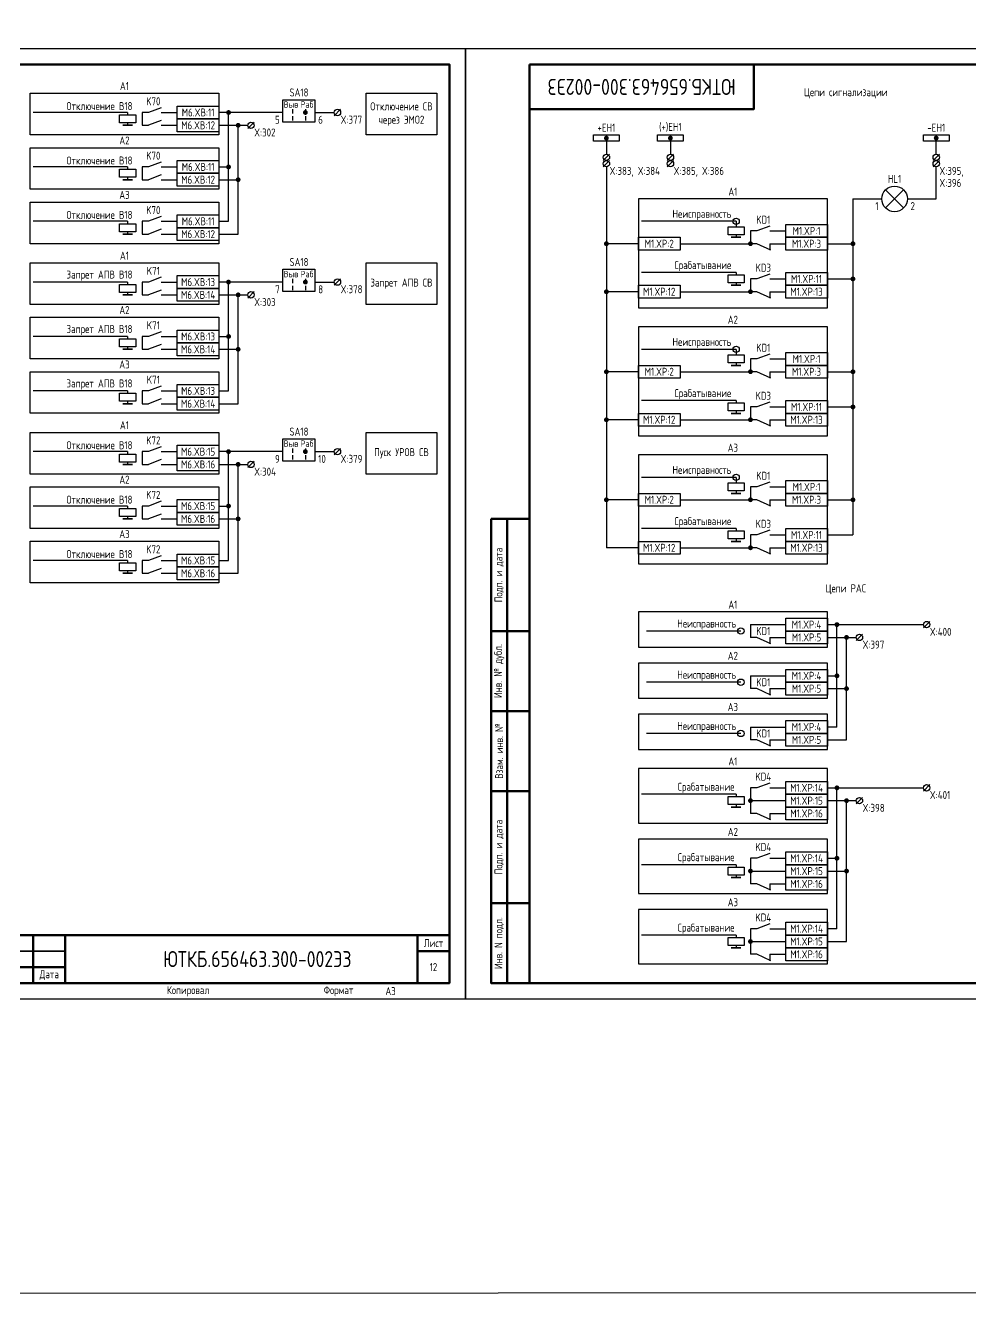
# Model space of a CAD drawing. Header units: millimetres. Extents: x -1315 to 7958, y -96 to 618.
# Drawn here: x 4902.6 to 5197.7, y -96 to 304.1 of the extents above; entities that cross this region are included whole.
import ezdxf

# ---------------------------------------------------------------- set-up
doc = ezdxf.new("R2010")
doc.units = ezdxf.units.MM
doc.styles.add('Gost_type_A', font='GOST_A.TTF')

# ---------------------------------------------------------------- blocks, each defined once
blk = doc.blocks.new('Штамп угловой верхний')
at = {"lineweight": 50}
blk.add_lwpolyline([(0, 0), (70, 0), (70, -14), (0, -14)], close=True, dxfattribs=at)
blk = doc.blocks.new('Формат_А3')
blk.add_lwpolyline([(-420, 297), (0, 297), (0, 0), (-420, 0)], close=True)
at = {"lineweight": 50}
blk.add_lwpolyline([(-400, 292), (-5, 292), (-5, 5), (-400, 5)], close=True, dxfattribs=at)
blk = doc.blocks.new('POINT')
at = {"const_width": 0.75}
blk.add_lwpolyline([(-0.375, 0, 1), (0.375, 0, 1)], format="xyb", close=True, dxfattribs=at)
blk = doc.blocks.new('Шинка')
blk.add_lwpolyline([(-4, 1), (4, 1), (4, -1), (-4, -1)], close=True)
blk.add_blockref('POINT', (0, 0))
blk = doc.blocks.new('Штамп левый нижний')
at = {"lineweight": 50}
for points in [[(-12, 145), (-7, 145), (-7, 110), (-12, 110)], [(-7, 145), (0, 145), (0, 110), (-7, 110)], [(-12, 110), (-7, 110), (-7, 85), (-12, 85)], [(-7, 110), (0, 110), (0, 85), (-7, 85)], [(-12, 85), (-7, 85), (-7, 60), (-12, 60)], [(-7, 85), (0, 85), (0, 60), (-7, 60)], [(-12, 60), (-7, 60), (-7, 25), (-12, 25)], [(-7, 60), (0, 60), (0, 25), (-7, 25)], [(-12, 25), (-7, 25), (-7, 0), (-12, 0)], [(-7, 25), (0, 25), (0, 0), (-7, 0)]]:
    blk.add_lwpolyline(points, close=True, dxfattribs=at)
at = {"char_height": 2.5, "attachment_point": 5, "rotation": 90, "style": 'Gost_type_A'}
for s, insert, width in [('Подп. и дата', (-9.5, 127.5), 35), ('Инв. № дубл.', (-9.5, 97.5), 25), ('Взам. инв. №', (-9.5, 72.5), 25), ('Подп. и дата', (-9.5, 42.5), 35), ('Инв. N подл.', (-9.5, 12.5), 25)]:
    blk.add_mtext(s, dxfattribs=dict(at, insert=insert, width=width))
blk = doc.blocks.new('Штамп малый нижний')
at = {"lineweight": 50}
for points in [[(-185, 15), (-178, 15), (-178, 5), (-185, 5)], [(-178, 15), (-168, 15), (-168, 5), (-178, 5)], [(-168, 15), (-145, 15), (-145, 5), (-168, 5)], [(-145, 15), (-130, 15), (-130, 5), (-145, 5)], [(-130, 15), (-120, 15), (-120, 5), (-130, 5)], [(-120, 15), (-10, 15), (-10, 0), (-120, 0)], [(-10, 15), (0, 15), (0, 10), (-10, 10)], [(-10, 10), (0, 10), (0, 0), (-10, 0)], [(-185, 5), (-178, 5), (-178, 0), (-185, 0)], [(-178, 5), (-168, 5), (-168, 0), (-178, 0)], [(-168, 5), (-145, 5), (-145, 0), (-168, 0)], [(-145, 5), (-130, 5), (-130, 0), (-145, 0)], [(-130, 5), (-120, 5), (-120, 0), (-130, 0)]]:
    blk.add_lwpolyline(points, close=True, dxfattribs=at)
for points in [[(-185, 15), (-178, 15), (-178, 10), (-185, 10)], [(-178, 15), (-168, 15), (-168, 10), (-178, 10)], [(-168, 15), (-145, 15), (-145, 10), (-168, 10)], [(-145, 15), (-130, 15), (-130, 10), (-145, 10)], [(-130, 15), (-120, 15), (-120, 10), (-130, 10)], [(-185, 10), (-178, 10), (-178, 5), (-185, 5)], [(-178, 10), (-168, 10), (-168, 5), (-178, 5)], [(-168, 10), (-145, 10), (-145, 5), (-168, 5)], [(-145, 10), (-130, 10), (-130, 5), (-145, 5)], [(-130, 10), (-120, 10), (-120, 5), (-130, 5)]]:
    blk.add_lwpolyline(points, close=True)
at = {"char_height": 2.5, "style": 'Gost_type_A'}
for s, insert, width, attachment_point in [('Лист', (-5, 12.5), 10, 5), ('№ докум.', (-156.5, 2.5), 23, 5), ('Дата', (-125, 2.5), 10, 5), ('Изм.', (-181.5, 2.5), 7, 5), ('Лист', (-173, 2.5), 10, 5), ('Подп.', (-137.5, 2.5), 15, 5), ('Копировал', (-75, -2.53), 13.1202, 6), ('Формат', (-30, -2.53), 13.1202, 6)]:
    blk.add_mtext(s, dxfattribs=dict(at, insert=insert, width=width, attachment_point=attachment_point))
blk = doc.blocks.new('Переключатель_положение')
for p, q in [((2, 1), (2, -0.34)), ((2, -1.14), (2, -2.49))]:
    blk.add_line(p, q)

msp = doc.modelspace()

# ---------------------------------------------------------------- linework, layer by layer
for p, q in [((4934.5, 277), (4905, 277)), ((4934.5, 277), (4934.5, 276.25)), ((4983, 277), (4963, 277)), ((4966, 243), (4966, 277)), ((5001.01, 278), (4999.01, 276)), ((4934.5, 273.75), (4934.5, 273)), ((4963, 273), (4972, 273)), ((4969, 239), (4969, 273)), ((4974.01, 274), (4972.01, 272)), ((5084, 269), (5084, 264)), ((5187, 264), (5187, 269)), ((5104, 268), (5104, 264)), ((5085, 264), (5083, 262)), ((5085, 262), (5083, 260)), ((5105, 264), (5103, 262)), ((5105, 262), (5103, 260)), ((5188, 264), (5186, 262)), ((5188, 262), (5186, 260)), ((5187, 262), (5187, 262.01)), ((5187, 262), (5187, 262.01)), ((4934.5, 260), (4905, 260)), ((4934.5, 260), (4934.5, 259.25)), ((4934.5, 256.75), (4934.5, 256)), ((4963, 260), (4966, 260)), ((5084, 260), (5084, 141)), ((5187, 250), (5187, 260)), ((4963, 256), (4969, 256)), ((5171.17, 252.83), (5176.83, 247.17)), ((5176.83, 252.83), (5171.17, 247.17)), ((5161, 250), (5170, 250)), ((5161, 250), (5161, 145)), ((5178, 250), (5187, 250)), ((4934.5, 243), (4905, 243)), ((4934.5, 243), (4934.5, 242.25)), ((4963, 243), (4966, 243)), ((5124.5, 243), (5095, 243)), ((5124.5, 243), (5124.5, 241.25)), ((4934.5, 239.75), (4934.5, 239)), ((4963, 239), (4969, 239)), ((5124.5, 238.75), (5124.5, 238)), ((5094, 236), (5084, 236)), ((5135, 236), (5135, 234)), ((5153, 236), (5161, 236)), ((5001.01, 225.02), (4999.01, 223.02)), ((5124.5, 227), (5095, 227)), ((5124.5, 227), (5124.5, 226.25)), ((5153, 225), (5161, 225)), ((4934.5, 224.02), (4905, 224.02)), ((4934.5, 224.02), (4934.5, 223.27)), ((4934.5, 220.77), (4934.5, 220.02)), ((4983, 224.02), (4963, 224.02)), ((4966, 190.02), (4966, 224.02)), ((4974.01, 221.02), (4972.01, 219.02)), ((5094, 221), (5084, 221)), ((5124.5, 223.75), (5124.5, 223)), ((5135, 221), (5135, 219)), ((4963, 220.02), (4972, 220.02)), ((4969, 186.02), (4969, 220.02)), ((4934.5, 207.02), (4905, 207.02)), ((4934.5, 207.02), (4934.5, 206.27)), ((4963, 207.02), (4966, 207.02)), ((4934.5, 203.77), (4934.5, 203.02)), ((4963, 203.02), (4969, 203.02)), ((5124.5, 203), (5095, 203)), ((5124.5, 203), (5124.5, 201.25)), ((5124.5, 198.75), (5124.5, 198)), ((5094, 196), (5084, 196)), ((5135, 196), (5135, 194)), ((5153, 196), (5161, 196)), ((4934.5, 190.02), (4905, 190.02)), ((4934.5, 190.02), (4934.5, 189.27)), ((4963, 190.02), (4966, 190.02)), ((4934.5, 186.77), (4934.5, 186.02)), ((4963, 186.02), (4969, 186.02)), ((5124.5, 187), (5095, 187)), ((5124.5, 187), (5124.5, 186.25)), ((5153, 185), (5161, 185)), ((5094, 181), (5084, 181)), ((5124.5, 183.75), (5124.5, 183)), ((5135, 181), (5135, 179)), ((4934.5, 171.04), (4905, 171.04)), ((4934.5, 171.04), (4934.5, 170.29)), ((4983, 171.04), (4963, 171.04)), ((4966, 137.04), (4966, 171.04)), ((5001.01, 172.04), (4999.01, 170.04)), ((4934.5, 167.79), (4934.5, 167.04)), ((4963, 167.04), (4972, 167.04)), ((4969, 133.04), (4969, 167.04)), ((4974.01, 168.04), (4972.01, 166.04)), ((5124.5, 163), (5095, 163)), ((5124.5, 163), (5124.5, 161.25)), ((5124.5, 158.75), (5124.5, 158)), ((4934.5, 154.04), (4905, 154.04)), ((4934.5, 154.04), (4934.5, 153.29)), ((4963, 154.04), (4966, 154.04)), ((5094, 156), (5084, 156)), ((5135, 156), (5135, 154)), ((5153, 156), (5161, 156)), ((4934.5, 150.79), (4934.5, 150.04)), ((4963, 150.04), (4969, 150.04)), ((5124.5, 147), (5095, 147)), ((5124.5, 147), (5124.5, 146.25)), ((5153, 145), (5161, 145)), ((5094, 141), (5084, 141)), ((5124.5, 143.75), (5124.5, 143)), ((5135, 141), (5135, 139)), ((4934.5, 137.04), (4905, 137.04)), ((4934.5, 137.04), (4934.5, 136.29)), ((4963, 137.04), (4966, 137.04)), ((4934.5, 133.79), (4934.5, 133.04)), ((4963, 133.04), (4969, 133.04)), ((5129, 117), (5129, 113)), ((5153, 117), (5183, 117)), ((5156, 85), (5156, 117)), ((5185.01, 118), (5183.01, 116)), ((5126, 115), (5096.5, 115)), ((5135, 113), (5135, 111)), ((5153, 113), (5162, 113)), ((5159, 81), (5159, 113)), ((5164.01, 114), (5162.01, 112)), ((5129, 101), (5129, 97)), ((5153, 101), (5156, 101)), ((5126, 99), (5096.5, 99)), ((5135, 97), (5135, 95)), ((5153, 97), (5159, 97)), ((5129, 85), (5129, 81)), ((5156, 85), (5153, 85)), ((5126, 83), (5096.5, 83)), ((5135, 81), (5135, 79)), ((5153, 81), (5159, 81)), ((5153, 66), (5183, 66)), ((5156, 22), (5156, 66)), ((5185.01, 67), (5183.01, 65)), ((5124.5, 64), (5095, 64)), ((5124.5, 64), (5124.5, 63.25)), ((5124.5, 60.75), (5124.5, 60)), ((5153, 62), (5162, 62)), ((5159, 18), (5159, 62)), ((5164.01, 63), (5162.01, 61)), ((5135, 58), (5135, 56)), ((5124.5, 42), (5095, 42)), ((5124.5, 42), (5124.5, 41.25)), ((5153, 44), (5156, 44)), ((5124.5, 38.75), (5124.5, 38)), ((5153, 40), (5159, 40)), ((5135, 36), (5135, 34)), ((5156, 22), (5153, 22)), ((5124.5, 20), (5095, 20)), ((5124.5, 20), (5124.5, 19.25)), ((5124.5, 16.75), (5124.5, 16)), ((5153, 18), (5159, 18)), ((5135, 14), (5135, 12))]:
    msp.add_line(p, q)
at = {"ltscale": 1.08}
for p, q in [((4941, 277), (4939, 277)), ((4939, 277), (4939, 273)), ((4945, 277), (4950, 277)), ((4939, 273), (4941, 273)), ((4945, 273), (4950, 273)), ((4941, 260), (4939, 260)), ((4939, 260), (4939, 256)), ((4945, 260), (4950, 260)), ((4939, 256), (4941, 256)), ((4945, 256), (4950, 256)), ((4941, 243), (4939, 243)), ((4939, 243), (4939, 239)), ((4945, 243), (4950, 243)), ((4939, 239), (4941, 239)), ((4945, 239), (4950, 239)), ((5131, 240), (5129, 240)), ((5129, 240), (5129, 236)), ((5135, 240), (5140, 240)), ((5107, 236), (5129, 236)), ((5131, 236), (5129, 236)), ((5135, 236), (5140, 236)), ((5131, 225), (5129, 225)), ((5129, 225), (5129, 221)), ((5135, 225), (5140, 225)), ((4941, 224.02), (4939, 224.02)), ((4939, 224.02), (4939, 220.02)), ((4945, 224.02), (4950, 224.02)), ((5107, 221), (5129, 221)), ((5131, 221), (5129, 221)), ((5135, 221), (5140, 221)), ((4939, 220.02), (4941, 220.02)), ((4945, 220.02), (4950, 220.02)), ((4941, 207.02), (4939, 207.02)), ((4939, 207.02), (4939, 203.02)), ((4945, 207.02), (4950, 207.02)), ((4939, 203.02), (4941, 203.02)), ((4945, 203.02), (4950, 203.02)), ((5131, 200), (5129, 200)), ((5129, 200), (5129, 196)), ((5135, 200), (5140, 200)), ((5107, 196), (5129, 196)), ((5131, 196), (5129, 196)), ((5135, 196), (5140, 196)), ((4941, 190.02), (4939, 190.02)), ((4939, 190.02), (4939, 186.02)), ((4945, 190.02), (4950, 190.02)), ((4939, 186.02), (4941, 186.02)), ((4945, 186.02), (4950, 186.02)), ((5131, 185), (5129, 185)), ((5129, 185), (5129, 181)), ((5135, 185), (5140, 185)), ((5107, 181), (5129, 181)), ((5131, 181), (5129, 181)), ((5135, 181), (5140, 181)), ((4941, 171.04), (4939, 171.04)), ((4939, 171.04), (4939, 167.04)), ((4945, 171.04), (4950, 171.04)), ((4939, 167.04), (4941, 167.04)), ((4945, 167.04), (4950, 167.04)), ((5131, 160), (5129, 160)), ((5129, 160), (5129, 156)), ((5135, 160), (5140, 160)), ((4941, 154.04), (4939, 154.04)), ((4939, 154.04), (4939, 150.04)), ((4945, 154.04), (4950, 154.04)), ((5107, 156), (5129, 156)), ((5131, 156), (5129, 156)), ((5135, 156), (5140, 156)), ((4939, 150.04), (4941, 150.04)), ((4945, 150.04), (4950, 150.04)), ((5131, 145), (5129, 145)), ((5129, 145), (5129, 141)), ((5135, 145), (5140, 145)), ((5107, 141), (5129, 141)), ((5131, 141), (5129, 141)), ((5135, 141), (5140, 141)), ((4941, 137.04), (4939, 137.04)), ((4939, 137.04), (4939, 133.04)), ((4945, 137.04), (4950, 137.04)), ((4939, 133.04), (4941, 133.04)), ((4945, 133.04), (4950, 133.04)), ((5129, 117), (5140, 117)), ((5131, 113), (5129, 113)), ((5135, 113), (5140, 113)), ((5129, 101), (5140, 101)), ((5131, 97), (5129, 97)), ((5135, 97), (5140, 97)), ((5129, 85), (5140, 85)), ((5131, 81), (5129, 81)), ((5135, 81), (5140, 81)), ((5131, 66), (5129, 66)), ((5129, 66), (5129, 58)), ((5135, 66), (5140, 66)), ((5129, 62), (5140, 62)), ((5131, 58), (5129, 58)), ((5135, 58), (5140, 58)), ((5131, 44), (5129, 44)), ((5129, 44), (5129, 36)), ((5135, 44), (5140, 44)), ((5129, 40), (5140, 40)), ((5131, 36), (5129, 36)), ((5135, 36), (5140, 36)), ((5131, 22), (5129, 22)), ((5129, 22), (5129, 14)), ((5135, 22), (5140, 22)), ((5129, 18), (5140, 18)), ((5131, 14), (5129, 14)), ((5135, 14), (5140, 14))]:
    msp.add_line(p, q, dxfattribs=at)
at = {"ltscale": 4.32}
for p, q in [((4945, 278.5), (4941, 277)), ((4945, 274.5), (4941, 273)), ((4945, 261.5), (4941, 260)), ((4945, 257.5), (4941, 256)), ((4945, 244.5), (4941, 243)), ((4945, 240.5), (4941, 239)), ((5135, 241.5), (5131, 240)), ((5135.39, 234), (5131, 236)), ((4945, 225.52), (4941, 224.02)), ((5135, 226.5), (5131, 225)), ((4945, 221.52), (4941, 220.02)), ((5135.39, 219), (5131, 221)), ((4945, 208.52), (4941, 207.02)), ((4945, 204.52), (4941, 203.02)), ((5135, 201.5), (5131, 200)), ((5135.39, 194), (5131, 196)), ((4945, 191.52), (4941, 190.02)), ((4945, 187.52), (4941, 186.02)), ((5135, 186.5), (5131, 185)), ((5135.39, 179), (5131, 181)), ((4945, 172.54), (4941, 171.04)), ((4945, 168.54), (4941, 167.04)), ((5135, 161.5), (5131, 160)), ((4945, 155.54), (4941, 154.04)), ((5135.39, 154), (5131, 156)), ((4945, 151.54), (4941, 150.04)), ((5135, 146.5), (5131, 145)), ((5135.39, 139), (5131, 141)), ((4945, 138.54), (4941, 137.04)), ((4945, 134.54), (4941, 133.04)), ((5135.39, 111), (5131, 113)), ((5135.39, 95), (5131, 97)), ((5135.39, 79), (5131, 81)), ((5135, 67.5), (5131, 66)), ((5135.39, 56), (5131, 58)), ((5135, 45.5), (5131, 44)), ((5135.39, 34), (5131, 36)), ((5135, 23.5), (5131, 22)), ((5135.39, 12), (5131, 14))]:
    msp.add_line(p, q, dxfattribs=at)
at = {"ltscale": 4}
for p, q in [((4993, 277), (4999.01, 277)), ((4993, 224.02), (4999.01, 224.02)), ((4993, 171.04), (4999.01, 171.04))]:
    msp.add_line(p, q, dxfattribs=at)
for points in [[(-1315, 612), (7958.16, 618), (7958.16, -90), (-1315, -96)], [(4904, 283), (4963, 283), (4963, 270), (4904, 270)], [(4983, 281), (4993, 281), (4993, 274), (4983, 274)], [(5009, 283), (5031, 283), (5031, 270), (5009, 270)], [(5009, 283), (5031, 283), (5031, 270), (5009, 270)], [(4937, 276.25), (4937, 273.75), (4932, 273.75), (4932, 276.25)], [(4950, 279), (4963, 279), (4963, 275), (4950, 275)], [(4936, 273), (4933, 273)], [(4950, 275), (4963, 275), (4963, 271), (4950, 271)], [(4904, 266), (4963, 266), (4963, 253), (4904, 253)], [(4950, 262), (4963, 262), (4963, 258), (4950, 258)], [(4937, 259.25), (4937, 256.75), (4932, 256.75), (4932, 259.25)], [(4950, 258), (4963, 258), (4963, 254), (4950, 254)], [(4936, 256), (4933, 256)], [(4904, 249), (4963, 249), (4963, 236), (4904, 236)], [(5094, 216), (5153, 216), (5153, 250), (5094, 250)], [(4950, 245), (4963, 245), (4963, 241), (4950, 241)], [(4937, 242.25), (4937, 239.75), (4932, 239.75), (4932, 242.25)], [(4950, 241), (4963, 241), (4963, 237), (4950, 237)], [(5127, 241.25), (5127, 238.75), (5122, 238.75), (5122, 241.25)], [(5140, 242), (5153, 242), (5153, 238), (5140, 238)], [(4936, 239), (4933, 239)], [(5094, 238), (5107, 238), (5107, 234), (5094, 234)], [(5126, 238), (5123, 238)], [(5140, 238), (5153, 238), (5153, 234), (5140, 234)], [(4904, 230.02), (4963, 230.02), (4963, 217.02), (4904, 217.02)], [(5009, 230.02), (5031, 230.02), (5031, 217.02), (5009, 217.02)], [(4950, 226.02), (4963, 226.02), (4963, 222.02), (4950, 222.02)], [(4983, 228.02), (4993, 228.02), (4993, 221.02), (4983, 221.02)], [(5127, 226.25), (5127, 223.75), (5122, 223.75), (5122, 226.25)], [(5140, 227), (5153, 227), (5153, 223), (5140, 223)], [(4937, 223.27), (4937, 220.77), (4932, 220.77), (4932, 223.27)], [(4950, 222.02), (4963, 222.02), (4963, 218.02), (4950, 218.02)], [(5094, 223), (5107, 223), (5107, 219), (5094, 219)], [(5126, 223), (5123, 223)], [(5140, 223), (5153, 223), (5153, 219), (5140, 219)], [(4936, 220.02), (4933, 220.02)], [(4904, 213.02), (4963, 213.02), (4963, 200.02), (4904, 200.02)], [(4950, 209.02), (4963, 209.02), (4963, 205.02), (4950, 205.02)], [(5094, 176), (5153, 176), (5153, 210), (5094, 210)], [(4937, 206.27), (4937, 203.77), (4932, 203.77), (4932, 206.27)], [(4950, 205.02), (4963, 205.02), (4963, 201.02), (4950, 201.02)], [(4936, 203.02), (4933, 203.02)], [(5127, 201.25), (5127, 198.75), (5122, 198.75), (5122, 201.25)], [(5140, 202), (5153, 202), (5153, 198), (5140, 198)], [(5094, 198), (5107, 198), (5107, 194), (5094, 194)], [(5126, 198), (5123, 198)], [(5140, 198), (5153, 198), (5153, 194), (5140, 194)], [(4904, 196.02), (4963, 196.02), (4963, 183.02), (4904, 183.02)], [(4937, 189.27), (4937, 186.77), (4932, 186.77), (4932, 189.27)], [(4950, 192.02), (4963, 192.02), (4963, 188.02), (4950, 188.02)], [(4936, 186.02), (4933, 186.02)], [(4950, 188.02), (4963, 188.02), (4963, 184.02), (4950, 184.02)], [(5127, 186.25), (5127, 183.75), (5122, 183.75), (5122, 186.25)], [(5140, 187), (5153, 187), (5153, 183), (5140, 183)], [(5094, 183), (5107, 183), (5107, 179), (5094, 179)], [(5126, 183), (5123, 183)], [(5140, 183), (5153, 183), (5153, 179), (5140, 179)], [(4904, 177.04), (4963, 177.04), (4963, 164.04), (4904, 164.04)], [(5009, 177.04), (5031, 177.04), (5031, 164.04), (5009, 164.04)], [(4950, 173.04), (4963, 173.04), (4963, 169.04), (4950, 169.04)], [(4983, 175.04), (4993, 175.04), (4993, 168.04), (4983, 168.04)], [(4937, 170.29), (4937, 167.79), (4932, 167.79), (4932, 170.29)], [(4950, 169.04), (4963, 169.04), (4963, 165.04), (4950, 165.04)], [(5094, 136), (5153, 136), (5153, 170), (5094, 170)], [(4936, 167.04), (4933, 167.04)], [(5127, 161.25), (5127, 158.75), (5122, 158.75), (5122, 161.25)], [(5140, 162), (5153, 162), (5153, 158), (5140, 158)], [(4904, 160.04), (4963, 160.04), (4963, 147.04), (4904, 147.04)], [(5094, 158), (5107, 158), (5107, 154), (5094, 154)], [(5126, 158), (5123, 158)], [(5140, 158), (5153, 158), (5153, 154), (5140, 154)], [(4937, 153.29), (4937, 150.79), (4932, 150.79), (4932, 153.29)], [(4950, 156.04), (4963, 156.04), (4963, 152.04), (4950, 152.04)], [(4936, 150.04), (4933, 150.04)], [(4950, 152.04), (4963, 152.04), (4963, 148.04), (4950, 148.04)], [(5127, 146.25), (5127, 143.75), (5122, 143.75), (5122, 146.25)], [(5140, 147), (5153, 147), (5153, 143), (5140, 143)], [(4904, 143.04), (4963, 143.04), (4963, 130.04), (4904, 130.04)], [(5094, 143), (5107, 143), (5107, 139), (5094, 139)], [(5126, 143), (5123, 143)], [(5140, 143), (5153, 143), (5153, 139), (5140, 139)], [(4937, 136.29), (4937, 133.79), (4932, 133.79), (4932, 136.29)], [(4950, 139.04), (4963, 139.04), (4963, 135.04), (4950, 135.04)], [(4936, 133.04), (4933, 133.04)], [(4950, 135.04), (4963, 135.04), (4963, 131.04), (4950, 131.04)], [(5094, 110), (5153, 110), (5153, 121), (5094, 121)], [(5140, 119), (5153, 119), (5153, 115), (5140, 115)], [(5140, 115), (5153, 115), (5153, 111), (5140, 111)], [(5094, 94), (5153, 94), (5153, 105), (5094, 105)], [(5140, 103), (5153, 103), (5153, 99), (5140, 99)], [(5140, 99), (5153, 99), (5153, 95), (5140, 95)], [(5094, 78), (5153, 78), (5153, 89), (5094, 89)], [(5140, 87), (5153, 87), (5153, 83), (5140, 83)], [(5140, 83), (5153, 83), (5153, 79), (5140, 79)], [(5094, 55), (5153, 55), (5153, 72), (5094, 72)], [(5140, 68), (5153, 68), (5153, 64), (5140, 64)], [(5127, 63.25), (5127, 60.75), (5122, 60.75), (5122, 63.25)], [(5140, 64), (5153, 64), (5153, 60), (5140, 60)], [(5126, 60), (5123, 60)], [(5140, 60), (5153, 60), (5153, 56), (5140, 56)], [(5094, 33), (5153, 33), (5153, 50), (5094, 50)], [(5140, 46), (5153, 46), (5153, 42), (5140, 42)], [(5127, 41.25), (5127, 38.75), (5122, 38.75), (5122, 41.25)], [(5140, 42), (5153, 42), (5153, 38), (5140, 38)], [(5126, 38), (5123, 38)], [(5140, 38), (5153, 38), (5153, 34), (5140, 34)], [(5094, 11), (5153, 11), (5153, 28), (5094, 28)], [(5140, 24), (5153, 24), (5153, 20), (5140, 20)], [(5127, 19.25), (5127, 16.75), (5122, 16.75), (5122, 19.25)], [(5140, 20), (5153, 20), (5153, 16), (5140, 16)], [(5126, 16), (5123, 16)], [(5140, 16), (5153, 16), (5153, 12), (5140, 12)]]:
    msp.add_lwpolyline(points, close=True)
for centre, radius in [((5000.01, 277), 1), ((4973.01, 273), 1), ((5084, 263), 1), ((5084, 261), 1), ((5104, 263), 1), ((5104, 261), 1), ((5187, 263), 1), ((5187, 261), 1), ((5174, 250), 4), ((5124.5, 243), 1), ((5000.01, 224.02), 1), ((4973.01, 220.02), 1), ((5124.5, 203), 1), ((5000.01, 171.04), 1), ((4973.01, 167.04), 1), ((5124.5, 163), 1), ((5184.01, 117), 1), ((5126, 115), 1), ((5163.01, 113), 1), ((5126, 99), 1), ((5126, 83), 1), ((5184.01, 66), 1), ((5163.01, 62), 1)]:
    msp.add_circle(centre, radius)

# ---------------------------------------------------------------- block references
for name, p in [('Формат_А3', (5040, 0)), ('Формат_А3', (5460, 0)), ('Штамп угловой верхний', (5060, 292)), ('POINT', (4966, 277)), ('Переключатель_положение', (4984, 277)), ('POINT', (4990, 277)), ('Переключатель_положение', (4988, 277)), ('POINT', (4969, 273)), ('Шинка', (5084, 269)), ('Шинка', (5104, 269)), ('Шинка', (5187, 269)), ('POINT', (4966, 260)), ('POINT', (4969, 256)), ('POINT', (5084, 236)), ('POINT', (5129, 236)), ('POINT', (5161, 236)), ('POINT', (4966, 224.02)), ('Переключатель_положение', (4984, 224.02)), ('POINT', (4990, 224.02)), ('Переключатель_положение', (4988, 224.02)), ('POINT', (5161, 225)), ('POINT', (4969, 220.02)), ('POINT', (5084, 221)), ('POINT', (5129, 221)), ('POINT', (4966, 207.02)), ('POINT', (4969, 203.02)), ('POINT', (5084, 196)), ('POINT', (5129, 196)), ('POINT', (5161, 196)), ('POINT', (5161, 185)), ('POINT', (5084, 181)), ('POINT', (5129, 181)), ('POINT', (4966, 171.04)), ('Переключатель_положение', (4984, 171.04)), ('POINT', (4990, 171.04)), ('Переключатель_положение', (4988, 171.04)), ('POINT', (4969, 167.04)), ('POINT', (5084, 156)), ('POINT', (5129, 156)), ('POINT', (5161, 156)), ('POINT', (4966, 154.04)), ('POINT', (4969, 150.04)), ('Штамп левый нижний', (5060, 5)), ('POINT', (5129, 141)), ('POINT', (5156, 117)), ('POINT', (5159, 113)), ('POINT', (5156, 101)), ('POINT', (5159, 97)), ('POINT', (5156, 66)), ('POINT', (5129, 62)), ('POINT', (5159, 62)), ('POINT', (5156, 44)), ('POINT', (5129, 40)), ('POINT', (5159, 40)), ('Штамп малый нижний', (5035, 5)), ('POINT', (5129, 18))]:
    msp.add_blockref(name, p)

# ---------------------------------------------------------------- texts
at = {"char_height": 2.5, "style": 'Gost_type_A'}
for s, insert, width, attachment_point, line_spacing_factor in [('A1', (4933.5, 284), 59, 8, 0.9), ('Цепи сигнализации', (5158.75, 283), 197.5, 5, 0.9), ('X:377', (5001.01, 276), 8, 1, 0.9), ('A2', (4933.5, 267), 59, 8, 0.9), ('X:302', (4974.01, 272), 8, 1, 0.9), ('X:383, X:384', (5085, 260), 16, 1, 0.9), ('X:385, X:386', (5105, 260), 16, 1, 0.9), ('X:395,\\PX:396', (5188, 260), 16, 1, 0.9), ('A3', (4933.5, 250), 59, 8, 0.9), ('A1', (5123.5, 251), 59, 8, 0.9), ('Неисправность', (5123, 245), 37, 6, 0.8), ('A1', (4933.5, 231.02), 59, 8, 0.9), ('Срабатывание', (5123, 229), 37, 6, 0.8), ('X:378', (5001.01, 223.02), 8, 1, 0.9), ('A2', (4933.5, 214.02), 59, 8, 0.9), ('X:303', (4974.01, 219.02), 8, 1, 0.9), ('A2', (5123.5, 211), 59, 8, 0.9), ('Неисправность', (5123, 205), 37, 6, 0.8), ('A3', (4933.5, 197.02), 59, 8, 0.9), ('Срабатывание', (5123, 189), 37, 6, 0.8), ('A1', (4933.5, 178.04), 59, 8, 0.9), ('A3', (5123.5, 171), 59, 8, 0.9), ('X:379', (5001.01, 170.04), 8, 1, 0.9), ('X:304', (4974.01, 166.04), 8, 1, 0.9), ('Неисправность', (5123, 165), 37, 6, 0.8), ('A2', (4933.5, 161.04), 59, 8, 0.9), ('Срабатывание', (5123, 149), 37, 6, 0.8), ('A3', (4933.5, 144.04), 59, 8, 0.9), ('Цепи РАС', (5158.75, 128), 197.5, 5, 0.9), ('A1', (5123.5, 122), 59, 8, 0.9), ('Неисправность', (5124.5, 117), 37, 6, 0.8), ('X:400', (5185.01, 116), 8, 1, 0.9), ('A2', (5123.5, 106), 59, 8, 0.9), ('X:397', (5164.01, 112), 8, 1, 0.9), ('Неисправность', (5124.5, 101), 37, 6, 0.8), ('A3', (5123.5, 90), 59, 8, 0.9), ('Неисправность', (5124.5, 85), 37, 6, 0.8), ('A1', (5123.5, 73), 59, 8, 0.9), ('Срабатывание', (5124, 66), 37, 6, 0.8), ('X:401', (5185.01, 65), 8, 1, 0.9), ('X:398', (5164.01, 61), 8, 1, 0.9), ('A2', (5123.5, 51), 59, 8, 0.9), ('Срабатывание', (5124, 44), 37, 6, 0.8), ('A3', (5123.5, 29), 59, 8, 0.9), ('Срабатывание', (5124, 22), 37, 6, 0.8)]:
    msp.add_mtext(s, dxfattribs=dict(at, insert=insert, width=width, attachment_point=attachment_point, line_spacing_factor=line_spacing_factor))
at = {"style": 'Gost_type_A'}
for s, insert, char_height, width, attachment_point in [('SA18', (4988, 282), 2.5, 10, 8), ('Отключение В18', (4936, 279), 2.5, 31.0015, 6), ('K70', (4942.5, 280.5), 2.5, 5, 5), ('Выв', (4985.5, 279.5), 2, 5, 5), ('Раб', (4990.5, 279.5), 2, 5, 5), ('Отключение СВ\\Pчерез ЭМО2', (5020, 276.5), 2.5, 21.9988, 5), ('M6.XВ:11', (4956.5, 277), 2.5, 13, 5), ('M6.XВ:12', (4956.5, 273), 2.5, 13, 5), ('5', (4982, 275.98), 2.5, 5, 3), ('6', (4994, 275.98), 2.5, 5, 1), ('+EH1', (5084, 271), 2.5, 10, 8), ('(+)EH1', (5104, 271), 2.5, 10, 8), ('-EH1', (5187, 271), 2.5, 10, 8), ('K70', (4942.5, 263.5), 2.5, 5, 5), ('Отключение В18', (4936, 262), 2.5, 31.0015, 6), ('M6.XВ:11', (4956.5, 260), 2.5, 13, 5), ('M6.XВ:12', (4956.5, 256), 2.5, 13, 5), ('HL1', (5174, 255), 2.5, 14, 8), ('1', (5169, 249), 2.5, 6, 3), ('2', (5179, 249), 2.5, 6, 1), ('Отключение В18', (4936, 245), 2.5, 31.0015, 6), ('K70', (4942.5, 246.5), 2.5, 5, 5), ('M6.XВ:11', (4956.5, 243), 2.5, 13, 5), ('KD1', (5133, 243.5), 2.5, 8, 5), ('M6.XВ:12', (4956.5, 239), 2.5, 13, 5), ('M1.XP:1', (5146.5, 240), 2.5, 13, 5), ('M1.XP:2', (5100.5, 236), 2.5, 13, 5), ('M1.XP:3', (5146.5, 236), 2.5, 13, 5), ('K71', (4942.5, 227.52), 2.5, 5, 5), ('SA18', (4988, 229.02), 2.5, 10, 8), ('KD3', (5133, 228.5), 2.5, 8, 5), ('Запрет АПВ В18', (4936, 226.02), 2.5, 31.0015, 6), ('M6.XВ:13', (4956.5, 224.02), 2.5, 13, 5), ('Выв', (4985.5, 226.52), 2, 5, 5), ('Раб', (4990.5, 226.52), 2, 5, 5), ('Запрет АПВ СВ', (5020, 223.52), 2.5, 21.9988, 5), ('M1.XP:11', (5146.5, 225), 2.5, 13, 5), ('M6.XВ:14', (4956.5, 220.02), 2.5, 13, 5), ('7', (4982, 223), 2.5, 5, 3), ('8', (4994, 223), 2.5, 5, 1), ('M1.XP:12', (5100.5, 221), 2.5, 13, 5), ('M1.XP:13', (5146.5, 221), 2.5, 13, 5), ('Запрет АПВ В18', (4936, 209.02), 2.5, 31.0015, 6), ('K71', (4942.5, 210.52), 2.5, 5, 5), ('M6.XВ:13', (4956.5, 207.02), 2.5, 13, 5), ('M6.XВ:14', (4956.5, 203.02), 2.5, 13, 5), ('KD1', (5133, 203.5), 2.5, 8, 5), ('M1.XP:1', (5146.5, 200), 2.5, 13, 5), ('M1.XP:2', (5100.5, 196), 2.5, 13, 5), ('M1.XP:3', (5146.5, 196), 2.5, 13, 5), ('Запрет АПВ В18', (4936, 192.02), 2.5, 31.0015, 6), ('K71', (4942.5, 193.52), 2.5, 5, 5), ('M6.XВ:13', (4956.5, 190.02), 2.5, 13, 5), ('KD3', (5133, 188.5), 2.5, 8, 5), ('M6.XВ:14', (4956.5, 186.02), 2.5, 13, 5), ('M1.XP:11', (5146.5, 185), 2.5, 13, 5), ('M1.XP:12', (5100.5, 181), 2.5, 13, 5), ('M1.XP:13', (5146.5, 181), 2.5, 13, 5), ('SA18', (4988, 176.04), 2.5, 10, 8), ('Отключение В18', (4936, 173.04), 2.5, 31.0015, 6), ('K72', (4942.5, 174.54), 2.5, 5, 5), ('M6.XВ:15', (4956.5, 171.04), 2.5, 13, 5), ('Выв', (4985.5, 173.54), 2, 5, 5), ('Раб', (4990.5, 173.54), 2, 5, 5), ('Пуск УРОВ СВ', (5020, 170.54), 2.5, 21.9988, 5), ('M6.XВ:16', (4956.5, 167.04), 2.5, 13, 5), ('9', (4982, 170.02), 2.5, 5, 3), ('10', (4994, 170.02), 2.5, 5, 1), ('KD1', (5133, 163.5), 2.5, 8, 5), ('M1.XP:1', (5146.5, 160), 2.5, 13, 5), ('Отключение В18', (4936, 156.04), 2.5, 31.0015, 6), ('K72', (4942.5, 157.54), 2.5, 5, 5), ('M1.XP:2', (5100.5, 156), 2.5, 13, 5), ('M1.XP:3', (5146.5, 156), 2.5, 13, 5), ('M6.XВ:15', (4956.5, 154.04), 2.5, 13, 5), ('M6.XВ:16', (4956.5, 150.04), 2.5, 13, 5), ('KD3', (5133, 148.5), 2.5, 8, 5), ('M1.XP:11', (5146.5, 145), 2.5, 13, 5), ('Отключение В18', (4936, 139.04), 2.5, 31.0015, 6), ('K72', (4942.5, 140.54), 2.5, 5, 5), ('M1.XP:12', (5100.5, 141), 2.5, 13, 5), ('M1.XP:13', (5146.5, 141), 2.5, 13, 5), ('M6.XВ:15', (4956.5, 137.04), 2.5, 13, 5), ('M6.XВ:16', (4956.5, 133.04), 2.5, 13, 5), ('KD1', (5133, 115), 2.5, 8, 5), ('M1.XP:4', (5146.5, 117), 2.5, 13, 5), ('M1.XP:5', (5146.5, 113), 2.5, 13, 5), ('KD1', (5133, 99), 2.5, 8, 5), ('M1.XP:4', (5146.5, 101), 2.5, 13, 5), ('M1.XP:5', (5146.5, 97), 2.5, 13, 5), ('KD1', (5133, 83), 2.5, 8, 5), ('M1.XP:4', (5146.5, 85), 2.5, 13, 5), ('M1.XP:5', (5146.5, 81), 2.5, 13, 5), ('KD4', (5133, 69.5), 2.5, 8, 5), ('M1.XP:14', (5146.5, 66), 2.5, 13, 5), ('M1.XP:15', (5146.5, 62), 2.5, 13, 5), ('M1.XP:16', (5146.5, 58), 2.5, 13, 5), ('KD4', (5133, 47.5), 2.5, 8, 5), ('M1.XP:14', (5146.5, 44), 2.5, 13, 5), ('M1.XP:15', (5146.5, 40), 2.5, 13, 5), ('M1.XP:16', (5146.5, 36), 2.5, 13, 5), ('KD4', (5133, 25.5), 2.5, 8, 5), ('M1.XP:14', (5146.5, 22), 2.5, 13, 5), ('M1.XP:15', (5146.5, 18), 2.5, 13, 5), ('ЮТКБ.656463.300-002Э3', (4975, 12.5), 5, 120, 5), ('M1.XP:16', (5146.5, 14), 2.5, 13, 5), ('12', (5030, 10), 2.5, 10, 5), ('A3', (5015, 2.5), 2.5, 20, 4)]:
    msp.add_mtext(s, dxfattribs=dict(at, insert=insert, char_height=char_height, width=width, attachment_point=attachment_point))
at = {"insert": (5095, 285), "char_height": 5, "width": 70, "attachment_point": 5, "rotation": 180, "style": 'Gost_type_A'}
msp.add_mtext('ЮТКБ.656463.300-002Э3', dxfattribs=at)

doc.saveas('drawing.dxf')
